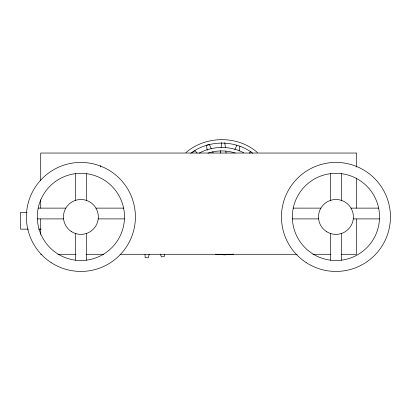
<?xml version="1.0" encoding="UTF-8"?>
<svg xmlns="http://www.w3.org/2000/svg" width="411" height="411" viewBox="0 0 411 411"><rect width="100%" height="100%" fill="white"/><g stroke="black" fill="none" stroke-linecap="round" stroke-linejoin="round"><path stroke-width="0.62" d="M220.337 153.01L220.666 150.565M221.077 147.508L221.735 142.617M239.12 150.919L239.967 146.059M149.152 254.265L148.325 257.872L145.155 257.589L145.016 254.501M234.845 149.583L236.916 145.109M249.297 153.236L250.946 151.397M185.864 152.64C205.664 135.491 237.676 135.183 257.466 152.558M190.848 153.169C208.613 139.838 234.969 139.653 252.678 153.211M192.574 152.43L195.091 150.724L197.131 153.036M199.222 153.098C212.806 145.741 229.985 145.551 243.672 152.758M208.002 153.133C216.756 150.256 226.404 150.195 235.179 153M233.484 254.168L224.534 254.871L215.616 254.229M38.187 208.125L65.837 208.125M95.953 208.125L123.603 208.125M293.238 208.125L320.888 208.125M351.004 208.125L378.649 208.125M27.09 212.374L20.55 212.374L20.55 229.138L28.318 229.138M37.334 218.893L63.561 218.893M98.224 218.893L124.456 218.893M292.385 218.893L318.612 218.893M353.275 218.893L379.507 218.893M38.588 229.138L41.177 229.138M40.71 254.286L41.994 254.286M58.043 254.286L76.025 254.286M86.038 254.286L103.639 254.286M120.053 254.286L297.189 254.286M312.971 254.286L330.953 254.286M341.228 254.286L356.64 254.286L356.64 219.042M211.357 148.936L209.322 144.441L206.414 145.324L207.226 150.19M212.631 151.746L213.139 152.866M160.341 254.101L161.431 256.988L164.528 256.284L164.364 254.44M224.776 142.627L225.398 147.523M225.86 151.197L226.096 153.031M356.64 167.138L356.64 153.041L40.71 153.041L40.71 180.593M356.64 178.03L356.64 208.146M341.351 173.663L341.351 200.347M341.351 233.51L341.351 260.194M330.588 173.653L330.588 200.332M330.588 233.525L330.588 260.204M100.536 165.679L100.536 166.943M86.305 173.663L86.305 200.347M86.305 233.51L86.305 260.194M75.537 173.653L75.537 200.332M75.537 233.525L75.537 260.204M40.71 199.818L40.71 208.146M40.71 219.042L40.71 234.419M51.298 262.696A54.504 54.504 0 0 0 135.332 219.68A54.504 54.504 0 0 0 56.055 168.412A54.504 54.504 0 0 0 51.298 262.696M58.562 254.378A43.607 43.607 0 0 0 124.497 217.542A43.607 43.607 0 0 0 59.626 178.862A43.607 43.607 0 0 0 58.562 254.378M71.673 231.732A17.442 17.442 0 0 0 98.327 217.511A17.442 17.442 0 0 0 72.685 201.539A17.442 17.442 0 0 0 71.673 231.732M306.344 262.696A54.504 54.504 0 0 0 390.383 219.68A54.504 54.504 0 0 0 311.106 168.412A54.504 54.504 0 0 0 306.344 262.696M313.614 254.378A43.607 43.607 0 0 0 379.543 217.542A43.607 43.607 0 0 0 314.677 178.862A43.607 43.607 0 0 0 313.614 254.378M326.719 231.732A17.442 17.442 0 0 0 353.378 217.511A17.442 17.442 0 0 0 327.737 201.539A17.442 17.442 0 0 0 326.719 231.732"/></g></svg>
